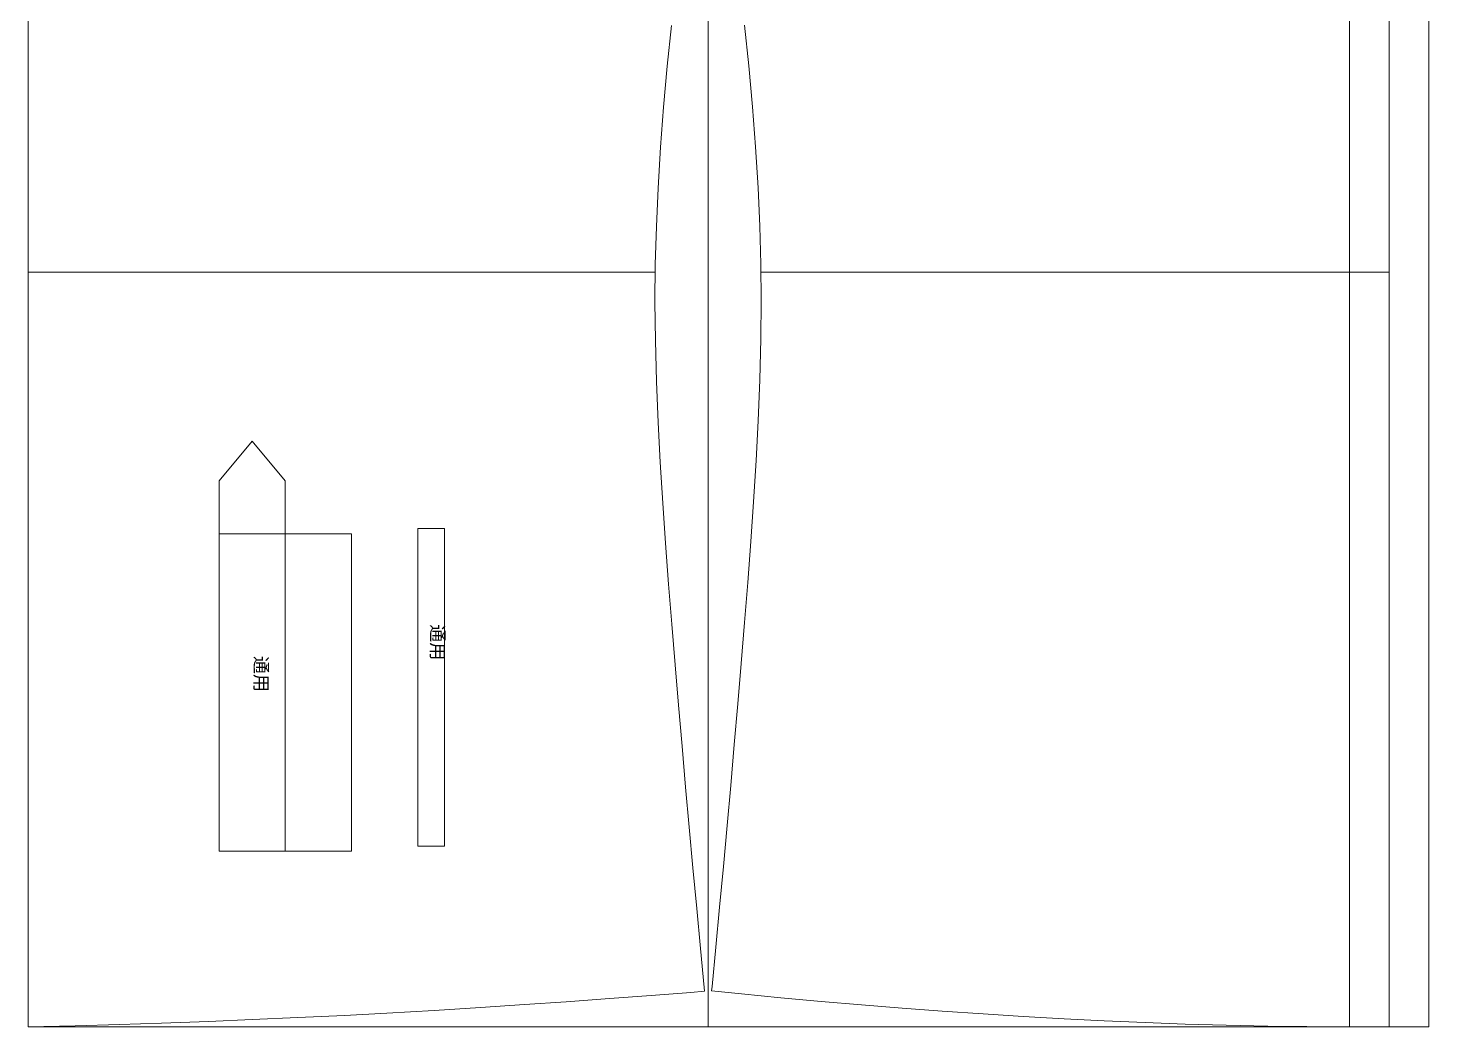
# Model space of a CAD drawing. Extents: x -2456 to 164, y -6201 to 32.
# Drawn here: x -571 to -42, y -1221 to -843 of the extents above; entities that cross this region are included whole.
import ezdxf

# ---------------------------------------------------------------- set-up
doc = ezdxf.new("R2010")
doc.units = 0
doc.layers.add('1', color=7, linetype='ByLayer', lineweight=5, true_color=0xffffff)
doc.layers.add('8', color=7, linetype='ByLayer', lineweight=5, true_color=0xffffff)
doc.styles.add('textstyle42', font='')
doc.styles.add('textstyle45', font='')
doc.styles.get('textstyle42').set_extended_font_data('textstyle57')
doc.styles.get('textstyle45').set_extended_font_data('textstyle56')

msp = doc.modelspace()

# ---------------------------------------------------------------- linework, layer by layer
at = {"layer": '8'}
for points in [[(-71.73759, -821.851844), (-71.73759, -844.218822), (-71.73759, -866.819269), (-71.73759, -881.966563), (-71.73759, -897.142134), (-71.73759, -912.319077), (-71.73759, -927.466367), (-71.73759, -942.554317), (-71.73759, -957.553348), (-71.73759, -979.820239), (-71.73759, -1001.720151), (-71.73759, -1023.153081), (-71.73759, -1044.018918), (-71.73759, -1064.217585), (-71.73759, -1083.648945), (-71.73759, -1102.21305), (-71.73759, -1119.809761), (-71.73759, -1136.339001), (-71.73759, -1151.700695), (-71.73759, -1170.193757), (-71.73759, -1186.196104), (-71.73759, -1202.335017), (-71.73759, -1216.886385), (-71.73759, -1221.023102)], [(-71.73759, -821.851844), (-71.73759, -844.218822), (-71.73759, -866.819269), (-71.73759, -881.966563), (-71.73759, -897.142134), (-71.73759, -912.319077), (-71.73759, -927.466367), (-71.73759, -942.554317), (-71.73759, -957.553348), (-71.73759, -979.820239), (-71.73759, -1001.720151), (-71.73759, -1023.153081), (-71.73759, -1044.018918), (-71.73759, -1064.217585), (-71.73759, -1083.648945), (-71.73759, -1102.21305), (-71.73759, -1119.809761), (-71.73759, -1136.339001), (-71.73759, -1151.700695), (-71.73759, -1170.193757), (-71.73759, -1186.196104), (-71.73759, -1202.335017), (-71.73759, -1216.886385), (-71.73759, -1221.023102)], [(-71.73759, -821.851844), (-71.73759, -844.218822), (-71.73759, -866.819269), (-71.73759, -881.966563), (-71.73759, -897.142134), (-71.73759, -912.319077), (-71.73759, -927.466367), (-71.73759, -942.554317), (-71.73759, -957.553348), (-71.73759, -979.820239), (-71.73759, -1001.720151), (-71.73759, -1023.153081), (-71.73759, -1044.018918), (-71.73759, -1064.217585), (-71.73759, -1083.648945), (-71.73759, -1102.21305), (-71.73759, -1119.809761), (-71.73759, -1136.339001), (-71.73759, -1151.700695), (-71.73759, -1170.193757), (-71.73759, -1186.196104), (-71.73759, -1202.335017), (-71.73759, -1216.886385), (-71.73759, -1221.023102)], [(-71.73759, -821.851844), (-71.73759, -844.218822), (-71.73759, -866.819269), (-71.73759, -881.966563), (-71.73759, -897.142134), (-71.73759, -912.319077), (-71.73759, -927.466367), (-71.73759, -942.554317), (-71.73759, -957.553348), (-71.73759, -979.820239), (-71.73759, -1001.720151), (-71.73759, -1023.153081), (-71.73759, -1044.018918), (-71.73759, -1064.217585), (-71.73759, -1083.648945), (-71.73759, -1102.21305), (-71.73759, -1119.809761), (-71.73759, -1136.339001), (-71.73759, -1151.700695), (-71.73759, -1170.193757), (-71.73759, -1186.196104), (-71.73759, -1202.335017), (-71.73759, -1216.886385), (-71.73759, -1221.023102)], [(-71.73759, -821.851844), (-71.73759, -844.218822), (-71.73759, -866.819269), (-71.73759, -881.966563), (-71.73759, -897.142134), (-71.73759, -912.319077), (-71.73759, -927.466367), (-71.73759, -942.554317), (-71.73759, -957.553348), (-71.73759, -979.820239), (-71.73759, -1001.720151), (-71.73759, -1023.153081), (-71.73759, -1044.018918), (-71.73759, -1064.217585), (-71.73759, -1083.648945), (-71.73759, -1102.21305), (-71.73759, -1119.809761), (-71.73759, -1136.339001), (-71.73759, -1151.700695), (-71.73759, -1170.193757), (-71.73759, -1186.196104), (-71.73759, -1202.335017), (-71.73759, -1216.886385), (-71.73759, -1221.023102)], [(-71.73759, -821.851844), (-71.73759, -844.218822), (-71.73759, -866.819269), (-71.73759, -881.966563), (-71.73759, -897.142134), (-71.73759, -912.319077), (-71.73759, -927.466367), (-71.73759, -942.554317), (-71.73759, -957.553348), (-71.73759, -979.820239), (-71.73759, -1001.720151), (-71.73759, -1023.153081), (-71.73759, -1044.018918), (-71.73759, -1064.217585), (-71.73759, -1083.648945), (-71.73759, -1102.21305), (-71.73759, -1119.809761), (-71.73759, -1136.339001), (-71.73759, -1151.700695), (-71.73759, -1170.193757), (-71.73759, -1186.196104), (-71.73759, -1202.335017), (-71.73759, -1216.886385), (-71.73759, -1221.023102)], [(-56.737752, -823.474505), (-56.737752, -845.755272), (-56.737752, -868.268644), (-56.737752, -883.357554), (-56.737752, -898.474588), (-56.737752, -913.593033), (-56.737752, -928.68194), (-56.737752, -943.711772), (-56.737752, -966.081178), (-56.737752, -988.151477), (-56.737752, -1009.823019), (-56.737752, -1030.996113), (-56.737752, -1051.571105), (-56.737752, -1071.448202), (-56.737752, -1090.527849), (-56.737752, -1108.710287), (-56.737752, -1125.89577), (-56.737752, -1141.984724), (-56.737752, -1156.877353), (-56.737752, -1174.701093), (-56.737752, -1189.984548), (-56.737752, -1205.156656), (-56.737752, -1219.25635), (-56.737752, -1221.107559)], [(-56.737752, -823.474505), (-56.737752, -845.755272), (-56.737752, -868.268644), (-56.737752, -883.357554), (-56.737752, -898.474588), (-56.737752, -913.593033), (-56.737752, -928.68194), (-56.737752, -943.711772), (-56.737752, -966.081178), (-56.737752, -988.151477), (-56.737752, -1009.823019), (-56.737752, -1030.996113), (-56.737752, -1051.571105), (-56.737752, -1071.448202), (-56.737752, -1090.527849), (-56.737752, -1108.710287), (-56.737752, -1125.89577), (-56.737752, -1141.984724), (-56.737752, -1156.877353), (-56.737752, -1174.701093), (-56.737752, -1189.984548), (-56.737752, -1205.156656), (-56.737752, -1219.25635), (-56.737752, -1221.107559)], [(-56.737752, -823.474505), (-56.737752, -845.755272), (-56.737752, -868.268644), (-56.737752, -883.357554), (-56.737752, -898.474588), (-56.737752, -913.593033), (-56.737752, -928.68194), (-56.737752, -943.711772), (-56.737752, -966.081178), (-56.737752, -988.151477), (-56.737752, -1009.823019), (-56.737752, -1030.996113), (-56.737752, -1051.571105), (-56.737752, -1071.448202), (-56.737752, -1090.527849), (-56.737752, -1108.710287), (-56.737752, -1125.89577), (-56.737752, -1141.984724), (-56.737752, -1156.877353), (-56.737752, -1174.701093), (-56.737752, -1189.984548), (-56.737752, -1205.156656), (-56.737752, -1219.25635), (-56.737752, -1221.107559)], [(-56.737752, -823.474505), (-56.737752, -845.755272), (-56.737752, -868.268644), (-56.737752, -883.357554), (-56.737752, -898.474588), (-56.737752, -913.593033), (-56.737752, -928.68194), (-56.737752, -943.711772), (-56.737752, -966.081178), (-56.737752, -988.151477), (-56.737752, -1009.823019), (-56.737752, -1030.996113), (-56.737752, -1051.571105), (-56.737752, -1071.448202), (-56.737752, -1090.527849), (-56.737752, -1108.710287), (-56.737752, -1125.89577), (-56.737752, -1141.984724), (-56.737752, -1156.877353), (-56.737752, -1174.701093), (-56.737752, -1189.984548), (-56.737752, -1205.156656), (-56.737752, -1219.25635), (-56.737752, -1221.107559)], [(-56.737752, -823.474505), (-56.737752, -845.755272), (-56.737752, -868.268644), (-56.737752, -883.357554), (-56.737752, -898.474588), (-56.737752, -913.593033), (-56.737752, -928.68194), (-56.737752, -943.711772), (-56.737752, -966.081178), (-56.737752, -988.151477), (-56.737752, -1009.823019), (-56.737752, -1030.996113), (-56.737752, -1051.571105), (-56.737752, -1071.448202), (-56.737752, -1090.527849), (-56.737752, -1108.710287), (-56.737752, -1125.89577), (-56.737752, -1141.984724), (-56.737752, -1156.877353), (-56.737752, -1174.701093), (-56.737752, -1189.984548), (-56.737752, -1205.156656), (-56.737752, -1219.25635), (-56.737752, -1221.107559)], [(-56.737752, -823.474505), (-56.737752, -845.755272), (-56.737752, -868.268644), (-56.737752, -883.357554), (-56.737752, -898.474588), (-56.737752, -913.593033), (-56.737752, -928.68194), (-56.737752, -943.711772), (-56.737752, -966.081178), (-56.737752, -988.151477), (-56.737752, -1009.823019), (-56.737752, -1030.996113), (-56.737752, -1051.571105), (-56.737752, -1071.448202), (-56.737752, -1090.527849), (-56.737752, -1108.710287), (-56.737752, -1125.89577), (-56.737752, -1141.984724), (-56.737752, -1156.877353), (-56.737752, -1174.701093), (-56.737752, -1189.984548), (-56.737752, -1205.156656), (-56.737752, -1219.25635), (-56.737752, -1221.107559)], [(-571.329613, -1221.134872), (-571.329613, -1203.089121), (-571.329613, -1185.92345), (-571.329613, -1168.63129), (-571.329613, -1148.464466), (-571.329613, -1131.613566), (-571.329613, -1113.408684), (-571.329613, -1093.962521), (-571.329613, -1073.387777), (-571.329613, -1051.797182), (-571.329613, -1029.303468), (-571.329613, -1013.861591), (-571.329613, -998.101779), (-571.329613, -982.057498), (-571.329613, -965.762076), (-571.329613, -949.24898), (-571.329613, -932.551536), (-571.329613, -915.703213), (-571.329613, -898.737336), (-571.329613, -881.687376), (-571.329613, -864.586654), (-571.329613, -855.705862), (-571.329613, -830.045562)], [(-571.329613, -1221.134872), (-571.329613, -1203.089121), (-571.329613, -1185.92345), (-571.329613, -1168.63129), (-571.329613, -1148.464466), (-571.329613, -1131.613566), (-571.329613, -1113.408684), (-571.329613, -1093.962521), (-571.329613, -1073.387777), (-571.329613, -1051.797182), (-571.329613, -1029.303468), (-571.329613, -1013.861591), (-571.329613, -998.101779), (-571.329613, -982.057498), (-571.329613, -965.762076), (-571.329613, -949.24898), (-571.329613, -932.551536), (-571.329613, -915.703213), (-571.329613, -898.737336), (-571.329613, -881.687376), (-571.329613, -864.586654), (-571.329613, -855.705862), (-571.329613, -830.045562)], [(-571.329613, -1221.134872), (-571.329613, -1203.089121), (-571.329613, -1185.92345), (-571.329613, -1168.63129), (-571.329613, -1148.464466), (-571.329613, -1131.613566), (-571.329613, -1113.408684), (-571.329613, -1093.962521), (-571.329613, -1073.387777), (-571.329613, -1051.797182), (-571.329613, -1029.303468), (-571.329613, -1013.861591), (-571.329613, -998.101779), (-571.329613, -982.057498), (-571.329613, -965.762076), (-571.329613, -949.24898), (-571.329613, -932.551536), (-571.329613, -915.703213), (-571.329613, -898.737336), (-571.329613, -881.687376), (-571.329613, -864.586654), (-571.329613, -855.705862), (-571.329613, -830.045562)], [(-571.329613, -1221.134872), (-571.329613, -1203.089121), (-571.329613, -1185.92345), (-571.329613, -1168.63129), (-571.329613, -1148.464466), (-571.329613, -1131.613566), (-571.329613, -1113.408684), (-571.329613, -1093.962521), (-571.329613, -1073.387777), (-571.329613, -1051.797182), (-571.329613, -1029.303468), (-571.329613, -1013.861591), (-571.329613, -998.101779), (-571.329613, -982.057498), (-571.329613, -965.762076), (-571.329613, -949.24898), (-571.329613, -932.551536), (-571.329613, -915.703213), (-571.329613, -898.737336), (-571.329613, -881.687376), (-571.329613, -864.586654), (-571.329613, -855.705862), (-571.329613, -830.045562)], [(-571.329613, -1221.134872), (-571.329613, -1203.089121), (-571.329613, -1185.92345), (-571.329613, -1168.63129), (-571.329613, -1148.464466), (-571.329613, -1131.613566), (-571.329613, -1113.408684), (-571.329613, -1093.962521), (-571.329613, -1073.387777), (-571.329613, -1051.797182), (-571.329613, -1029.303468), (-571.329613, -1013.861591), (-571.329613, -998.101779), (-571.329613, -982.057498), (-571.329613, -965.762076), (-571.329613, -949.24898), (-571.329613, -932.551536), (-571.329613, -915.703213), (-571.329613, -898.737336), (-571.329613, -881.687376), (-571.329613, -864.586654), (-571.329613, -855.705862), (-571.329613, -830.045562)], [(-571.329613, -1221.134872), (-571.329613, -1203.089125), (-571.329613, -1185.923456), (-571.329613, -1168.6313), (-571.329613, -1148.464479), (-571.329613, -1131.613582), (-571.329613, -1113.408702), (-571.329613, -1093.962541), (-571.329613, -1073.3878), (-571.329613, -1051.797208), (-571.329613, -1029.303497), (-571.329613, -1013.861621), (-571.329613, -998.10181), (-571.329613, -982.057531), (-571.329613, -965.76211), (-571.329613, -949.249015), (-571.329613, -932.551572), (-571.329613, -915.70325), (-571.329613, -898.737373), (-571.329613, -881.687414), (-571.329613, -864.586692), (-571.329613, -855.7059), (-571.329613, -830.0456)], [(-314.244614, -1221.134872), (-314.244614, -1204.085711), (-314.244614, -1187.179382), (-314.244614, -1170.47707), (-314.244614, -1153.86411), (-314.244614, -1138.503031), (-314.244614, -1121.845744), (-314.244614, -1103.969907), (-314.244614, -1084.953179), (-314.244614, -1068.970535), (-314.244614, -1052.347184), (-314.244614, -1035.122918), (-314.244614, -1017.337436), (-314.244614, -999.030531), (-314.244614, -980.241963), (-314.244614, -961.011494), (-314.244614, -941.378886), (-314.244614, -921.383935), (-314.244614, -906.173794), (-314.244614, -890.798956), (-314.244614, -875.276231), (-314.244614, -859.62232), (-314.244614, -843.854072), (-314.244614, -827.988186)], [(-314.244614, -1221.134872), (-314.244614, -1204.085711), (-314.244614, -1187.179382), (-314.244614, -1170.47707), (-314.244614, -1153.86411), (-314.244614, -1138.503031), (-314.244614, -1121.845744), (-314.244614, -1103.969907), (-314.244614, -1084.953179), (-314.244614, -1068.970535), (-314.244614, -1052.347184), (-314.244614, -1035.122918), (-314.244614, -1017.337436), (-314.244614, -999.030531), (-314.244614, -980.241963), (-314.244614, -961.011494), (-314.244614, -941.378886), (-314.244614, -921.383935), (-314.244614, -906.173794), (-314.244614, -890.798956), (-314.244614, -875.276231), (-314.244614, -859.62232), (-314.244614, -843.854072), (-314.244614, -827.988186)], [(-314.244614, -1221.134872), (-314.244614, -1204.085711), (-314.244614, -1187.179382), (-314.244614, -1170.47707), (-314.244614, -1153.86411), (-314.244614, -1138.503031), (-314.244614, -1121.845744), (-314.244614, -1103.969907), (-314.244614, -1084.953179), (-314.244614, -1068.970535), (-314.244614, -1052.347184), (-314.244614, -1035.122918), (-314.244614, -1017.337436), (-314.244614, -999.030531), (-314.244614, -980.241963), (-314.244614, -961.011494), (-314.244614, -941.378886), (-314.244614, -921.383935), (-314.244614, -906.173794), (-314.244614, -890.798956), (-314.244614, -875.276231), (-314.244614, -859.62232), (-314.244614, -843.854072), (-314.244614, -827.988186)], [(-314.244614, -1221.134872), (-314.244614, -1204.085711), (-314.244614, -1187.179382), (-314.244614, -1170.47707), (-314.244614, -1153.86411), (-314.244614, -1138.503031), (-314.244614, -1121.845744), (-314.244614, -1103.969907), (-314.244614, -1084.953179), (-314.244614, -1068.970535), (-314.244614, -1052.347184), (-314.244614, -1035.122918), (-314.244614, -1017.337436), (-314.244614, -999.030531), (-314.244614, -980.241963), (-314.244614, -961.011494), (-314.244614, -941.378886), (-314.244614, -921.383935), (-314.244614, -906.173794), (-314.244614, -890.798956), (-314.244614, -875.276231), (-314.244614, -859.62232), (-314.244614, -843.854072), (-314.244614, -827.988186)], [(-314.244614, -1221.134872), (-314.244614, -1204.085711), (-314.244614, -1187.179382), (-314.244614, -1170.47707), (-314.244614, -1153.86411), (-314.244614, -1138.503031), (-314.244614, -1121.845744), (-314.244614, -1103.969907), (-314.244614, -1084.953179), (-314.244614, -1068.970535), (-314.244614, -1052.347184), (-314.244614, -1035.122918), (-314.244614, -1017.337436), (-314.244614, -999.030531), (-314.244614, -980.241963), (-314.244614, -961.011494), (-314.244614, -941.378886), (-314.244614, -921.383935), (-314.244614, -906.173794), (-314.244614, -890.798956), (-314.244614, -875.276231), (-314.244614, -859.62232), (-314.244614, -843.854072), (-314.244614, -827.988186)], [(-314.244614, -1221.134872), (-314.244614, -1204.959163), (-314.244614, -1188.896575), (-314.244614, -1171.769505), (-314.244614, -1155.792819), (-314.244614, -1140.260067), (-314.244614, -1123.364565), (-314.244614, -1107.860887), (-314.244614, -1091.469114), (-314.244614, -1074.241434), (-314.244614, -1056.230019), (-314.244614, -1040.659533), (-314.244614, -1024.611236), (-314.244614, -1008.1154), (-314.244614, -991.202203), (-314.244614, -973.90182), (-314.244614, -956.244527), (-314.244614, -938.260465), (-314.244614, -919.979913), (-314.244614, -901.433046), (-314.244614, -882.650035), (-314.244614, -867.473966), (-314.244614, -852.181554), (-314.244614, -836.788338)], [(-41.737679, -839.060681), (-41.737668, -854.244164), (-41.737653, -869.694145), (-41.73764, -885.144148), (-41.737637, -900.677944), (-41.737638, -916.127934), (-41.737636, -931.658758), (-41.737623, -947.108786), (-41.737608, -962.558773), (-41.737597, -977.784943), (-41.737594, -993.234915), (-41.737597, -1008.684886), (-41.737602, -1023.851584), (-41.737605, -1039.301607), (-41.737602, -1054.751591), (-41.737589, -1070.317232), (-41.737571, -1085.767207), (-41.73756, -1100.955114), (-41.737558, -1116.405095), (-41.737563, -1131.67339), (-41.737567, -1147.123387), (-41.737563, -1162.573383), (-41.737547, -1177.957642), (-41.737528, -1193.407623), (-41.73752, -1208.763212), (-41.737523, -1221.134872)], [(-41.737679, -839.060681), (-41.737668, -854.244164), (-41.737653, -869.694145), (-41.73764, -885.144148), (-41.737637, -900.677944), (-41.737638, -916.127934), (-41.737636, -931.658758), (-41.737623, -947.108786), (-41.737608, -962.558773), (-41.737597, -977.784943), (-41.737594, -993.234915), (-41.737597, -1008.684886), (-41.737602, -1023.851584), (-41.737605, -1039.301607), (-41.737602, -1054.751591), (-41.737589, -1070.317232), (-41.737571, -1085.767207), (-41.73756, -1100.955114), (-41.737558, -1116.405095), (-41.737563, -1131.67339), (-41.737567, -1147.123387), (-41.737563, -1162.573383), (-41.737547, -1177.957642), (-41.737528, -1193.407623), (-41.73752, -1208.763212), (-41.737523, -1221.134872)], [(-41.737679, -839.060681), (-41.737668, -854.244164), (-41.737653, -869.694145), (-41.73764, -885.144148), (-41.737637, -900.677944), (-41.737638, -916.127934), (-41.737636, -931.658758), (-41.737623, -947.108786), (-41.737608, -962.558773), (-41.737597, -977.784943), (-41.737594, -993.234915), (-41.737597, -1008.684886), (-41.737602, -1023.851584), (-41.737605, -1039.301607), (-41.737602, -1054.751591), (-41.737589, -1070.317232), (-41.737571, -1085.767207), (-41.73756, -1100.955114), (-41.737558, -1116.405095), (-41.737563, -1131.67339), (-41.737567, -1147.123387), (-41.737563, -1162.573383), (-41.737547, -1177.957642), (-41.737528, -1193.407623), (-41.73752, -1208.763212), (-41.737523, -1221.134872)], [(-41.737679, -839.060681), (-41.737668, -854.244164), (-41.737653, -869.694145), (-41.73764, -885.144148), (-41.737637, -900.677944), (-41.737638, -916.127934), (-41.737636, -931.658758), (-41.737623, -947.108786), (-41.737608, -962.558773), (-41.737597, -977.784943), (-41.737594, -993.234915), (-41.737597, -1008.684886), (-41.737602, -1023.851584), (-41.737605, -1039.301607), (-41.737602, -1054.751591), (-41.737589, -1070.317232), (-41.737571, -1085.767207), (-41.73756, -1100.955114), (-41.737558, -1116.405095), (-41.737563, -1131.67339), (-41.737567, -1147.123387), (-41.737563, -1162.573383), (-41.737547, -1177.957642), (-41.737528, -1193.407623), (-41.73752, -1208.763212), (-41.737523, -1221.134872)], [(-41.737679, -839.060681), (-41.737668, -854.244164), (-41.737653, -869.694145), (-41.73764, -885.144148), (-41.737637, -900.677944), (-41.737638, -916.127934), (-41.737636, -931.658758), (-41.737623, -947.108786), (-41.737608, -962.558773), (-41.737597, -977.784943), (-41.737594, -993.234915), (-41.737597, -1008.684886), (-41.737602, -1023.851584), (-41.737605, -1039.301607), (-41.737602, -1054.751591), (-41.737589, -1070.317232), (-41.737571, -1085.767207), (-41.73756, -1100.955114), (-41.737558, -1116.405095), (-41.737563, -1131.67339), (-41.737567, -1147.123387), (-41.737563, -1162.573383), (-41.737547, -1177.957642), (-41.737528, -1193.407623), (-41.73752, -1208.763212), (-41.737523, -1221.134872)], [(-41.737675, -839.06074), (-41.737664, -854.244234), (-41.737648, -869.694218), (-41.737635, -885.144214), (-41.737632, -900.677994), (-41.737634, -916.127963), (-41.737631, -931.65877), (-41.737619, -947.10879), (-41.737603, -962.558778), (-41.737591, -977.78496), (-41.737587, -993.23495), (-41.737589, -1008.684935), (-41.737594, -1023.851633), (-41.737598, -1039.301642), (-41.737595, -1054.751617), (-41.737582, -1070.317265), (-41.737563, -1085.76726), (-41.737551, -1100.955183), (-41.737549, -1116.405168), (-41.737554, -1131.673452), (-41.73756, -1147.123426), (-41.737558, -1162.573398), (-41.737542, -1177.957645), (-41.737524, -1193.407623), (-41.737518, -1208.763212), (-41.737523, -1221.134872)], [(-328.042551, -842.483718), (-329.658343, -857.872868), (-331.067904, -873.360368), (-332.221697, -888.428718), (-333.168574, -903.951471), (-333.809562, -918.459045), (-334.195876, -932.894913), (-334.31995, -947.07944), (-334.186802, -961.519469), (-333.786315, -977.05209), (-333.159189, -992.590768), (-332.370911, -1007.599319), (-331.400539, -1023.120096), (-330.345668, -1038.145759), (-329.172494, -1053.652469), (-327.973302, -1068.766574), (-326.707039, -1084.265945), (-325.432032, -1099.471611), (-324.1006, -1114.965515), (-322.740276, -1130.456921), (-321.391158, -1145.534304), (-319.977808, -1161.020947), (-318.548604, -1176.36225), (-317.114616, -1191.513726), (-315.701823, -1206.250701), (-315.570145, -1207.61261)], [(-328.042541, -842.483718), (-329.658341, -857.872868), (-331.067901, -873.360361), (-332.221685, -888.428693), (-333.168551, -903.951425), (-333.809537, -918.458996), (-334.195862, -932.894883), (-334.319945, -947.07943), (-334.186801, -961.519466), (-333.786315, -977.052075), (-333.159189, -992.590729), (-332.370911, -1007.599268), (-331.400539, -1023.120062), (-330.345668, -1038.145748), (-329.172494, -1053.652468), (-327.973302, -1068.766574), (-326.707039, -1084.265945), (-325.432032, -1099.471611), (-324.1006, -1114.965513), (-322.740278, -1130.456911), (-321.391164, -1145.534278), (-319.977818, -1161.020905), (-318.548614, -1176.362208), (-317.114622, -1191.513698), (-315.701824, -1206.250698), (-315.570145, -1207.61261)], [(-328.042541, -842.483718), (-329.658341, -857.872868), (-331.067901, -873.360361), (-332.221685, -888.428693), (-333.168551, -903.951425), (-333.809537, -918.458996), (-334.195862, -932.894883), (-334.319945, -947.07943), (-334.186801, -961.519466), (-333.786315, -977.052075), (-333.159189, -992.590729), (-332.370911, -1007.599268), (-331.400539, -1023.120062), (-330.345668, -1038.145748), (-329.172494, -1053.652468), (-327.973302, -1068.766574), (-326.707039, -1084.265945), (-325.432032, -1099.471611), (-324.1006, -1114.965513), (-322.740278, -1130.456911), (-321.391164, -1145.534278), (-319.977818, -1161.020905), (-318.548614, -1176.362208), (-317.114622, -1191.513698), (-315.701824, -1206.250698), (-315.570145, -1207.61261)], [(-328.042541, -842.483718), (-329.658341, -857.872868), (-331.067901, -873.360361), (-332.221685, -888.428693), (-333.168551, -903.951425), (-333.809537, -918.458996), (-334.195862, -932.894883), (-334.319945, -947.07943), (-334.186801, -961.519466), (-333.786315, -977.052075), (-333.159189, -992.590729), (-332.370911, -1007.599268), (-331.400539, -1023.120062), (-330.345668, -1038.145748), (-329.172494, -1053.652468), (-327.973302, -1068.766574), (-326.707039, -1084.265945), (-325.432032, -1099.471611), (-324.1006, -1114.965513), (-322.740278, -1130.456911), (-321.391164, -1145.534278), (-319.977818, -1161.020905), (-318.548614, -1176.362208), (-317.114622, -1191.513698), (-315.701824, -1206.250698), (-315.570145, -1207.61261)], [(-328.042541, -842.483718), (-329.658341, -857.872868), (-331.067901, -873.360361), (-332.221685, -888.428693), (-333.168551, -903.951425), (-333.809537, -918.458996), (-334.195862, -932.894883), (-334.319945, -947.07943), (-334.186801, -961.519466), (-333.786315, -977.052075), (-333.159189, -992.590729), (-332.370911, -1007.599268), (-331.400539, -1023.120062), (-330.345668, -1038.145748), (-329.172494, -1053.652468), (-327.973302, -1068.766574), (-326.707039, -1084.265945), (-325.432032, -1099.471611), (-324.1006, -1114.965513), (-322.740278, -1130.456911), (-321.391164, -1145.534278), (-319.977818, -1161.020905), (-318.548614, -1176.362208), (-317.114622, -1191.513698), (-315.701824, -1206.250698), (-315.570145, -1207.61261)], [(-328.042541, -842.483718), (-329.658341, -857.872868), (-331.067901, -873.360361), (-332.221685, -888.428693), (-333.168551, -903.951425), (-333.809537, -918.458996), (-334.195862, -932.894883), (-334.319945, -947.07943), (-334.186801, -961.519466), (-333.786315, -977.052075), (-333.159189, -992.590729), (-332.370911, -1007.599268), (-331.400539, -1023.120062), (-330.345668, -1038.145748), (-329.172494, -1053.652468), (-327.973302, -1068.766574), (-326.707039, -1084.265945), (-325.432032, -1099.471611), (-324.1006, -1114.965513), (-322.740278, -1130.456911), (-321.391164, -1145.534278), (-319.977818, -1161.020905), (-318.548614, -1176.362208), (-317.114622, -1191.513698), (-315.701824, -1206.250698), (-315.570145, -1207.61261)], [(-300.455793, -842.402022), (-298.841243, -857.767495), (-297.430774, -873.247941), (-296.276751, -888.295547), (-295.328055, -903.811221), (-294.68532, -918.302109), (-294.296314, -932.731472), (-294.169262, -946.517696), (-294.292578, -960.951352), (-294.68366, -976.472357), (-295.302685, -992.00441), (-296.083893, -1007.001585), (-297.048402, -1022.515759), (-298.09852, -1037.52999), (-299.268303, -1053.029984), (-300.470801, -1068.206894), (-301.735302, -1083.699445), (-303.008163, -1098.893961), (-304.337817, -1114.38105), (-305.696535, -1129.865626), (-307.043933, -1144.933389), (-308.455446, -1160.413222), (-309.88453, -1175.771304), (-311.324122, -1191.001952), (-312.742218, -1205.816645), (-312.90081, -1207.459641)], [(-300.455791, -842.402022), (-298.841235, -857.767495), (-297.430761, -873.247941), (-296.276733, -888.295547), (-295.328037, -903.811221), (-294.685306, -918.302109), (-294.296308, -932.731472), (-294.169267, -946.517696), (-294.292596, -960.951352), (-294.683679, -976.472357), (-295.302683, -992.00441), (-296.083877, -1007.001585), (-297.048396, -1022.515761), (-298.09853, -1037.530004), (-299.26832, -1053.030023), (-300.470817, -1068.206945), (-301.735311, -1083.699481), (-303.008163, -1098.893973), (-304.337809, -1114.381052), (-305.696526, -1129.865626), (-307.043934, -1144.933389), (-308.455459, -1160.413222), (-309.884547, -1175.771304), (-311.324135, -1191.001952), (-312.74222, -1205.816645), (-312.90081, -1207.459641)], [(-300.455793, -842.402022), (-298.841243, -857.767495), (-297.430774, -873.247941), (-296.276751, -888.295547), (-295.328055, -903.811221), (-294.68532, -918.302109), (-294.296314, -932.731472), (-294.169262, -946.517696), (-294.292578, -960.951352), (-294.68366, -976.472357), (-295.302685, -992.00441), (-296.083893, -1007.001585), (-297.048402, -1022.515759), (-298.09852, -1037.52999), (-299.268303, -1053.029984), (-300.470801, -1068.206894), (-301.735302, -1083.699445), (-303.008163, -1098.893961), (-304.337817, -1114.38105), (-305.696535, -1129.865626), (-307.043933, -1144.933389), (-308.455446, -1160.413222), (-309.88453, -1175.771304), (-311.324122, -1191.001952), (-312.742218, -1205.816645), (-312.90081, -1207.459641)], [(-300.455793, -842.402022), (-298.841243, -857.767495), (-297.430774, -873.247941), (-296.276751, -888.295547), (-295.328055, -903.811221), (-294.68532, -918.302109), (-294.296314, -932.731472), (-294.169262, -946.517696), (-294.292578, -960.951352), (-294.68366, -976.472357), (-295.302685, -992.00441), (-296.083893, -1007.001585), (-297.048402, -1022.515759), (-298.09852, -1037.52999), (-299.268303, -1053.029984), (-300.470801, -1068.206894), (-301.735302, -1083.699445), (-303.008163, -1098.893961), (-304.337817, -1114.38105), (-305.696535, -1129.865626), (-307.043933, -1144.933389), (-308.455446, -1160.413222), (-309.88453, -1175.771304), (-311.324122, -1191.001952), (-312.742218, -1205.816645), (-312.90081, -1207.459641)], [(-300.455793, -842.402022), (-298.841243, -857.767495), (-297.430774, -873.247941), (-296.276751, -888.295547), (-295.328055, -903.811221), (-294.68532, -918.302109), (-294.296314, -932.731472), (-294.169262, -946.517696), (-294.292578, -960.951352), (-294.68366, -976.472357), (-295.302685, -992.00441), (-296.083893, -1007.001585), (-297.048402, -1022.515759), (-298.09852, -1037.52999), (-299.268303, -1053.029984), (-300.470801, -1068.206894), (-301.735302, -1083.699445), (-303.008163, -1098.893961), (-304.337817, -1114.38105), (-305.696535, -1129.865626), (-307.043933, -1144.933389), (-308.455446, -1160.413222), (-309.88453, -1175.771304), (-311.324122, -1191.001952), (-312.742218, -1205.816645), (-312.90081, -1207.459641)], [(-300.455793, -842.402022), (-298.841243, -857.767495), (-297.430774, -873.247941), (-296.276751, -888.295547), (-295.328055, -903.811221), (-294.68532, -918.302109), (-294.296314, -932.731472), (-294.169262, -946.517696), (-294.292578, -960.951352), (-294.68366, -976.472357), (-295.302685, -992.00441), (-296.083893, -1007.001585), (-297.048402, -1022.515759), (-298.09852, -1037.52999), (-299.268303, -1053.029984), (-300.470801, -1068.206894), (-301.735302, -1083.699445), (-303.008163, -1098.893961), (-304.337817, -1114.38105), (-305.696535, -1129.865626), (-307.043933, -1144.933389), (-308.455446, -1160.413222), (-309.88453, -1175.771304), (-311.324122, -1191.001952), (-312.742218, -1205.816645), (-312.90081, -1207.459641)], [(-571.329613, -935.706177), (-555.748974, -935.706177), (-540.525159, -935.706177), (-525.086958, -935.706177), (-509.648759, -935.706177), (-494.207751, -935.706177), (-479.07462, -935.706177), (-463.63643, -935.706177), (-448.219869, -935.706177), (-432.781677, -935.706177), (-417.508163, -935.706177), (-402.069969, -935.706177), (-386.756287, -935.706177), (-371.318092, -935.706177), (-356.226425, -935.706177), (-340.745904, -935.706177), (-334.244308, -935.706177)], [(-571.329613, -935.706177), (-555.748993, -935.706177), (-540.525191, -935.706177), (-525.086994, -935.706177), (-509.64879, -935.706177), (-494.20777, -935.706177), (-479.074627, -935.706177), (-463.636431, -935.706177), (-448.219869, -935.706177), (-432.781677, -935.706177), (-417.508163, -935.706177), (-402.069969, -935.706177), (-386.756287, -935.706177), (-371.318092, -935.706177), (-356.226425, -935.706177), (-340.745904, -935.706177), (-334.244308, -935.706177)], [(-571.329613, -935.706177), (-555.748974, -935.706177), (-540.525159, -935.706177), (-525.086958, -935.706177), (-509.648759, -935.706177), (-494.207751, -935.706177), (-479.07462, -935.706177), (-463.63643, -935.706177), (-448.219869, -935.706177), (-432.781677, -935.706177), (-417.508163, -935.706177), (-402.069969, -935.706177), (-386.756287, -935.706177), (-371.318092, -935.706177), (-356.226425, -935.706177), (-340.745904, -935.706177), (-334.244308, -935.706177)], [(-571.329613, -935.706177), (-555.748974, -935.706177), (-540.525159, -935.706177), (-525.086958, -935.706177), (-509.648759, -935.706177), (-494.207751, -935.706177), (-479.07462, -935.706177), (-463.63643, -935.706177), (-448.219869, -935.706177), (-432.781677, -935.706177), (-417.508163, -935.706177), (-402.069969, -935.706177), (-386.756287, -935.706177), (-371.318092, -935.706177), (-356.226425, -935.706177), (-340.745904, -935.706177), (-334.244308, -935.706177)], [(-571.329613, -935.706177), (-555.748974, -935.706177), (-540.525159, -935.706177), (-525.086958, -935.706177), (-509.648759, -935.706177), (-494.207751, -935.706177), (-479.07462, -935.706177), (-463.63643, -935.706177), (-448.219869, -935.706177), (-432.781677, -935.706177), (-417.508163, -935.706177), (-402.069969, -935.706177), (-386.756287, -935.706177), (-371.318092, -935.706177), (-356.226425, -935.706177), (-340.745904, -935.706177), (-334.244308, -935.706177)], [(-571.329613, -935.706177), (-555.748974, -935.706177), (-540.525159, -935.706177), (-525.086958, -935.706177), (-509.648759, -935.706177), (-494.207751, -935.706177), (-479.07462, -935.706177), (-463.63643, -935.706177), (-448.219869, -935.706177), (-432.781677, -935.706177), (-417.508163, -935.706177), (-402.069969, -935.706177), (-386.756287, -935.706177), (-371.318092, -935.706177), (-356.226425, -935.706177), (-340.745904, -935.706177), (-334.244308, -935.706177)], [(-294.244347, -935.706177), (-278.787853, -935.706177), (-263.307373, -935.706177), (-248.169693, -935.706177), (-233.182446, -935.706177), (-217.540175, -935.706177), (-202.523398, -935.706177), (-187.385715, -935.706177), (-172.33892, -935.706177), (-157.201243, -935.706177), (-142.150806, -935.706177), (-127.013115, -935.706177), (-111.992763, -935.706177), (-96.855071, -935.706177), (-81.717398, -935.706177), (-66.479304, -935.706177), (-56.737752, -935.706177)], [(-294.244347, -935.706177), (-278.787853, -935.706177), (-263.307373, -935.706177), (-248.169693, -935.706177), (-233.182446, -935.706177), (-217.540175, -935.706177), (-202.523398, -935.706177), (-187.385715, -935.706177), (-172.33892, -935.706177), (-157.201243, -935.706177), (-142.150806, -935.706177), (-127.013115, -935.706177), (-111.992763, -935.706177), (-96.855071, -935.706177), (-81.717398, -935.706177), (-66.479304, -935.706177), (-56.737752, -935.706177)], [(-294.244347, -935.706177), (-278.787853, -935.706177), (-263.307373, -935.706177), (-248.169693, -935.706177), (-233.182446, -935.706177), (-217.540175, -935.706177), (-202.523398, -935.706177), (-187.385715, -935.706177), (-172.33892, -935.706177), (-157.201243, -935.706177), (-142.150806, -935.706177), (-127.013115, -935.706177), (-111.992763, -935.706177), (-96.855071, -935.706177), (-81.717398, -935.706177), (-66.479304, -935.706177), (-56.737752, -935.706177)], [(-294.244347, -935.706177), (-278.787853, -935.706177), (-263.307373, -935.706177), (-248.169693, -935.706177), (-233.182446, -935.706177), (-217.540175, -935.706177), (-202.523398, -935.706177), (-187.385715, -935.706177), (-172.33892, -935.706177), (-157.201243, -935.706177), (-142.150806, -935.706177), (-127.013115, -935.706177), (-111.992763, -935.706177), (-96.855071, -935.706177), (-81.717398, -935.706177), (-66.479304, -935.706177), (-56.737752, -935.706177)], [(-294.244347, -935.706177), (-278.787853, -935.706177), (-263.307373, -935.706177), (-248.169693, -935.706177), (-233.182446, -935.706177), (-217.540175, -935.706177), (-202.523398, -935.706177), (-187.385715, -935.706177), (-172.33892, -935.706177), (-157.201243, -935.706177), (-142.150806, -935.706177), (-127.013115, -935.706177), (-111.992763, -935.706177), (-96.855071, -935.706177), (-81.717398, -935.706177), (-66.479304, -935.706177), (-56.737752, -935.706177)], [(-294.244347, -935.706177), (-278.787853, -935.706177), (-263.307373, -935.706177), (-248.169693, -935.706177), (-233.182446, -935.706177), (-217.540175, -935.706177), (-202.523398, -935.706177), (-187.385715, -935.706177), (-172.33892, -935.706177), (-157.201243, -935.706177), (-142.150806, -935.706177), (-127.013115, -935.706177), (-111.992763, -935.706177), (-96.855071, -935.706177), (-81.717398, -935.706177), (-66.479304, -935.706177), (-56.737752, -935.706177)], [(-499.083023, -1014.657822), (-486.583023, -999.657822)], [(-499.083023, -1014.657822), (-486.583023, -999.657822)], [(-499.083023, -1014.657822), (-486.583023, -999.657822)], [(-499.083023, -1014.657822), (-486.583023, -999.657822)], [(-499.083023, -1014.657822), (-486.583023, -999.657822)], [(-499.083023, -1014.657822), (-486.583023, -999.657822)], [(-486.583023, -999.657822), (-474.083023, -1014.657822)], [(-486.583023, -999.657822), (-474.083023, -1014.657822)], [(-486.583023, -999.657822), (-474.083023, -1014.657822)], [(-486.583023, -999.657822), (-474.083023, -1014.657822)], [(-486.583023, -999.657822), (-474.083023, -1014.657822)], [(-486.583023, -999.657822), (-474.083023, -1014.657822)], [(-499.083023, -1154.657974), (-499.083023, -1139.006608), (-499.083023, -1123.615131), (-499.083023, -1108.036793), (-499.083023, -1092.997775), (-499.083023, -1077.821131), (-499.083023, -1062.782062), (-499.083023, -1047.608095), (-499.083023, -1032.563378), (-499.083023, -1017.847456), (-499.083023, -1014.657822)], [(-499.083023, -1154.657974), (-499.083023, -1139.006608), (-499.083023, -1123.615131), (-499.083023, -1108.036793), (-499.083023, -1092.997775), (-499.083023, -1077.821131), (-499.083023, -1062.782062), (-499.083023, -1047.608095), (-499.083023, -1032.563378), (-499.083023, -1017.847456), (-499.083023, -1014.657822)], [(-499.083023, -1154.657974), (-499.083023, -1139.006608), (-499.083023, -1123.615131), (-499.083023, -1108.036793), (-499.083023, -1092.997775), (-499.083023, -1077.821131), (-499.083023, -1062.782062), (-499.083023, -1047.608095), (-499.083023, -1032.563378), (-499.083023, -1017.847456), (-499.083023, -1014.657822)], [(-499.083023, -1154.657974), (-499.083023, -1139.006608), (-499.083023, -1123.615131), (-499.083023, -1108.036793), (-499.083023, -1092.997775), (-499.083023, -1077.821131), (-499.083023, -1062.782062), (-499.083023, -1047.608095), (-499.083023, -1032.563378), (-499.083023, -1017.847456), (-499.083023, -1014.657822)], [(-499.083023, -1154.657974), (-499.083023, -1139.006608), (-499.083023, -1123.615131), (-499.083023, -1108.036793), (-499.083023, -1092.997775), (-499.083023, -1077.821131), (-499.083023, -1062.782062), (-499.083023, -1047.608095), (-499.083023, -1032.563378), (-499.083023, -1017.847456), (-499.083023, -1014.657822)], [(-499.083023, -1154.657974), (-499.083023, -1139.006608), (-499.083023, -1123.615131), (-499.083023, -1108.036793), (-499.083023, -1092.997775), (-499.083023, -1077.821131), (-499.083023, -1062.782062), (-499.083023, -1047.608095), (-499.083023, -1032.563378), (-499.083023, -1017.847456), (-499.083023, -1014.657822)], [(-474.083023, -1014.657822), (-474.083023, -1034.657822)], [(-474.083023, -1014.657822), (-474.083023, -1034.657822)], [(-474.083023, -1014.657822), (-474.083023, -1034.657822)], [(-474.083023, -1014.657822), (-474.083023, -1034.657822)], [(-474.083023, -1014.657822), (-474.083023, -1034.657822)], [(-474.083023, -1014.657822), (-474.083023, -1034.657822)], [(-474.083023, -1034.657822), (-499.083023, -1034.657822)], [(-474.083023, -1034.657822), (-499.083023, -1034.657822)], [(-474.083023, -1034.657822), (-499.083023, -1034.657822)], [(-474.083023, -1034.657822), (-499.083023, -1034.657822)], [(-474.083023, -1034.657822), (-499.083023, -1034.657822)], [(-474.083023, -1034.657822), (-499.083023, -1034.657822)], [(-474.083023, -1034.657822), (-458.642044, -1034.657822), (-449.083023, -1034.657822)], [(-474.083023, -1154.657974), (-474.083023, -1139.068655), (-474.083023, -1123.923768), (-474.083023, -1108.715821), (-474.083023, -1093.538356), (-474.083023, -1078.440271), (-474.083023, -1063.262815), (-474.083023, -1048.250787), (-474.083023, -1034.657822)], [(-474.083023, -1034.657822), (-458.642044, -1034.657822), (-449.083023, -1034.657822)], [(-474.083023, -1154.657974), (-474.083023, -1139.068655), (-474.083023, -1123.923768), (-474.083023, -1108.715821), (-474.083023, -1093.538356), (-474.083023, -1078.440271), (-474.083023, -1063.262815), (-474.083023, -1048.250787), (-474.083023, -1034.657822)], [(-474.083023, -1034.657822), (-458.642044, -1034.657822), (-449.083023, -1034.657822)], [(-474.083023, -1154.657974), (-474.083023, -1139.068655), (-474.083023, -1123.923768), (-474.083023, -1108.715821), (-474.083023, -1093.538356), (-474.083023, -1078.440271), (-474.083023, -1063.262815), (-474.083023, -1048.250787), (-474.083023, -1034.657822)], [(-474.083023, -1034.657822), (-458.642044, -1034.657822), (-449.083023, -1034.657822)], [(-474.083023, -1154.657974), (-474.083023, -1139.068655), (-474.083023, -1123.923768), (-474.083023, -1108.715821), (-474.083023, -1093.538356), (-474.083023, -1078.440271), (-474.083023, -1063.262815), (-474.083023, -1048.250787), (-474.083023, -1034.657822)], [(-474.083023, -1034.657822), (-458.642044, -1034.657822), (-449.083023, -1034.657822)], [(-474.083023, -1154.657974), (-474.083023, -1139.068655), (-474.083023, -1123.923768), (-474.083023, -1108.715821), (-474.083023, -1093.538356), (-474.083023, -1078.440271), (-474.083023, -1063.262815), (-474.083023, -1048.250787), (-474.083023, -1034.657822)], [(-474.083023, -1034.657822), (-458.642044, -1034.657822), (-449.083023, -1034.657822)], [(-474.083023, -1154.657974), (-474.083023, -1139.068655), (-474.083023, -1123.923768), (-474.083023, -1108.715821), (-474.083023, -1093.538356), (-474.083023, -1078.440271), (-474.083023, -1063.262815), (-474.083023, -1048.250787), (-474.083023, -1034.657822)], [(-449.083023, -1034.657822), (-449.083023, -1154.657974)], [(-449.083023, -1034.657822), (-449.083023, -1154.657974)], [(-449.083023, -1034.657822), (-449.083023, -1154.657974)], [(-449.083023, -1034.657822), (-449.083023, -1154.657974)], [(-449.083023, -1034.657822), (-449.083023, -1154.657974)], [(-449.083023, -1034.657822), (-449.083023, -1154.657974)], [(-423.921585, -1032.707062), (-413.921585, -1032.707062)], [(-423.921585, -1152.706909), (-423.921585, -1032.707062)], [(-423.921585, -1032.707062), (-413.921585, -1032.707062)], [(-423.921585, -1152.706909), (-423.921585, -1032.707062)], [(-423.921585, -1032.707062), (-413.921585, -1032.707062)], [(-423.921585, -1152.706909), (-423.921585, -1032.707062)], [(-423.921585, -1032.707062), (-413.921585, -1032.707062)], [(-423.921585, -1152.706909), (-423.921585, -1032.707062)], [(-423.921585, -1032.707062), (-413.921585, -1032.707062)], [(-423.921585, -1152.706909), (-423.921585, -1032.707062)], [(-423.921585, -1032.707062), (-413.921585, -1032.707062)], [(-423.921585, -1152.706909), (-423.921585, -1032.707062)], [(-413.921585, -1032.707062), (-413.921585, -1049.392527), (-413.921585, -1065.49755), (-413.921585, -1081.515593), (-413.921585, -1096.922636), (-413.921585, -1112.080432), (-413.921585, -1127.258027), (-413.921585, -1142.475788), (-413.921585, -1152.706909)], [(-413.921585, -1032.707062), (-413.921585, -1049.392527), (-413.921585, -1065.49755), (-413.921585, -1081.515593), (-413.921585, -1096.922636), (-413.921585, -1112.080432), (-413.921585, -1127.258027), (-413.921585, -1142.475788), (-413.921585, -1152.706909)], [(-413.921585, -1032.707062), (-413.921585, -1049.392527), (-413.921585, -1065.49755), (-413.921585, -1081.515593), (-413.921585, -1096.922636), (-413.921585, -1112.080432), (-413.921585, -1127.258027), (-413.921585, -1142.475788), (-413.921585, -1152.706909)], [(-413.921585, -1032.707062), (-413.921585, -1049.392527), (-413.921585, -1065.49755), (-413.921585, -1081.515593), (-413.921585, -1096.922636), (-413.921585, -1112.080432), (-413.921585, -1127.258027), (-413.921585, -1142.475788), (-413.921585, -1152.706909)], [(-413.921585, -1032.707062), (-413.921585, -1049.392527), (-413.921585, -1065.49755), (-413.921585, -1081.515593), (-413.921585, -1096.922636), (-413.921585, -1112.080432), (-413.921585, -1127.258027), (-413.921585, -1142.475788), (-413.921585, -1152.706909)], [(-413.921585, -1032.707062), (-413.921585, -1049.392527), (-413.921585, -1065.49755), (-413.921585, -1081.515593), (-413.921585, -1096.922636), (-413.921585, -1112.080432), (-413.921585, -1127.258027), (-413.921585, -1142.475788), (-413.921585, -1152.706909)], [(-413.921585, -1152.706909), (-423.921585, -1152.706909)], [(-413.921585, -1152.706909), (-423.921585, -1152.706909)], [(-413.921585, -1152.706909), (-423.921585, -1152.706909)], [(-413.921585, -1152.706909), (-423.921585, -1152.706909)], [(-413.921585, -1152.706909), (-423.921585, -1152.706909)], [(-413.921585, -1152.706909), (-423.921585, -1152.706909)], [(-449.083023, -1154.657974), (-499.083023, -1154.657974)], [(-449.083023, -1154.657974), (-499.083023, -1154.657974)], [(-449.083023, -1154.657974), (-499.083023, -1154.657974)], [(-449.083023, -1154.657974), (-499.083023, -1154.657974)], [(-449.083023, -1154.657974), (-499.083023, -1154.657974)], [(-449.083023, -1154.657974), (-499.083023, -1154.657974)], [(-41.737523, -1221.134872), (-57.621611, -1221.074418), (-72.784801, -1221.019373), (-87.969303, -1220.950231), (-102.665931, -1220.799675), (-118.370686, -1220.480564), (-133.849981, -1220.023518), (-149.024355, -1219.467653), (-164.522069, -1218.796094), (-179.687669, -1218.038879), (-195.16965, -1217.165819), (-210.324453, -1216.217148), (-225.716623, -1215.167194), (-240.860162, -1214.052675), (-256.314745, -1212.820378), (-271.442804, -1211.512013), (-286.803674, -1210.080401), (-301.664457, -1208.611423), (-312.90081, -1207.459641)], [(-41.737523, -1221.134872), (-57.621609, -1221.074424), (-72.784798, -1221.019394), (-87.969301, -1220.950273), (-102.665932, -1220.799728), (-118.370692, -1220.480602), (-133.849991, -1220.023543), (-149.024369, -1219.467692), (-164.522086, -1218.796145), (-179.687688, -1218.038915), (-195.169665, -1217.165845), (-210.324461, -1216.217189), (-225.716625, -1215.167244), (-240.860163, -1214.052707), (-256.314749, -1212.820387), (-271.442813, -1211.512014), (-286.803685, -1210.080401), (-301.664464, -1208.611423), (-312.90081, -1207.459641)], [(-41.737523, -1221.134872), (-57.621611, -1221.074418), (-72.784801, -1221.019373), (-87.969303, -1220.950231), (-102.665931, -1220.799675), (-118.370686, -1220.480564), (-133.849981, -1220.023518), (-149.024355, -1219.467653), (-164.522069, -1218.796094), (-179.687669, -1218.038879), (-195.16965, -1217.165819), (-210.324453, -1216.217148), (-225.716623, -1215.167194), (-240.860162, -1214.052675), (-256.314745, -1212.820378), (-271.442804, -1211.512013), (-286.803674, -1210.080401), (-301.664457, -1208.611423), (-312.90081, -1207.459641)], [(-41.737523, -1221.134872), (-57.621611, -1221.074418), (-72.784801, -1221.019373), (-87.969303, -1220.950231), (-102.665931, -1220.799675), (-118.370686, -1220.480564), (-133.849981, -1220.023518), (-149.024355, -1219.467653), (-164.522069, -1218.796094), (-179.687669, -1218.038879), (-195.16965, -1217.165819), (-210.324453, -1216.217148), (-225.716623, -1215.167194), (-240.860162, -1214.052675), (-256.314745, -1212.820378), (-271.442804, -1211.512013), (-286.803674, -1210.080401), (-301.664457, -1208.611423), (-312.90081, -1207.459641)], [(-41.737523, -1221.134872), (-57.621611, -1221.074418), (-72.784801, -1221.019373), (-87.969303, -1220.950231), (-102.665931, -1220.799675), (-118.370686, -1220.480564), (-133.849981, -1220.023518), (-149.024355, -1219.467653), (-164.522069, -1218.796094), (-179.687669, -1218.038879), (-195.16965, -1217.165819), (-210.324453, -1216.217148), (-225.716623, -1215.167194), (-240.860162, -1214.052675), (-256.314745, -1212.820378), (-271.442804, -1211.512013), (-286.803674, -1210.080401), (-301.664457, -1208.611423), (-312.90081, -1207.459641)], [(-41.737523, -1221.134872), (-57.621611, -1221.074418), (-72.784801, -1221.019373), (-87.969303, -1220.950231), (-102.665931, -1220.799675), (-118.370686, -1220.480564), (-133.849981, -1220.023518), (-149.024355, -1219.467653), (-164.522069, -1218.796094), (-179.687669, -1218.038879), (-195.16965, -1217.165819), (-210.324453, -1216.217148), (-225.716623, -1215.167194), (-240.860162, -1214.052675), (-256.314745, -1212.820378), (-271.442804, -1211.512013), (-286.803674, -1210.080401), (-301.664457, -1208.611423), (-312.90081, -1207.459641)], [(-571.329613, -1221.134872), (-553.477818, -1220.669362), (-536.74333, -1220.167917), (-520.903955, -1219.64399), (-503.107552, -1218.998176), (-486.651378, -1218.344347), (-469.397308, -1217.595098), (-451.640715, -1216.747719), (-435.712824, -1215.912088), (-417.823986, -1214.883026), (-400.336432, -1213.795937), (-383.589416, -1212.689189), (-367.922188, -1211.601151), (-351.461076, -1210.406607), (-335.704531, -1209.214705), (-320.784485, -1208.038526), (-315.570145, -1207.61261)], [(-571.329613, -1221.134872), (-553.477818, -1220.669372), (-536.74333, -1220.167933), (-520.903955, -1219.644013), (-503.107552, -1218.998204), (-486.651378, -1218.34438), (-469.397308, -1217.595134), (-451.640715, -1216.747757), (-435.712824, -1215.912126), (-417.823986, -1214.883063), (-400.336432, -1213.79597), (-383.589416, -1212.689218), (-367.922188, -1211.601175), (-351.461076, -1210.406625), (-335.704531, -1209.214716), (-320.784485, -1208.038529), (-315.570145, -1207.61261)], [(-571.329613, -1221.134872), (-553.477818, -1220.669362), (-536.74333, -1220.167917), (-520.903955, -1219.64399), (-503.107552, -1218.998176), (-486.651378, -1218.344347), (-469.397308, -1217.595098), (-451.640715, -1216.747719), (-435.712824, -1215.912088), (-417.823986, -1214.883026), (-400.336432, -1213.795937), (-383.589416, -1212.689189), (-367.922188, -1211.601151), (-351.461076, -1210.406607), (-335.704531, -1209.214705), (-320.784485, -1208.038526), (-315.570145, -1207.61261)], [(-571.329613, -1221.134872), (-553.477818, -1220.669362), (-536.74333, -1220.167917), (-520.903955, -1219.64399), (-503.107552, -1218.998176), (-486.651378, -1218.344347), (-469.397308, -1217.595098), (-451.640715, -1216.747719), (-435.712824, -1215.912088), (-417.823986, -1214.883026), (-400.336432, -1213.795937), (-383.589416, -1212.689189), (-367.922188, -1211.601151), (-351.461076, -1210.406607), (-335.704531, -1209.214705), (-320.784485, -1208.038526), (-315.570145, -1207.61261)], [(-571.329613, -1221.134872), (-553.477818, -1220.669362), (-536.74333, -1220.167917), (-520.903955, -1219.64399), (-503.107552, -1218.998176), (-486.651378, -1218.344347), (-469.397308, -1217.595098), (-451.640715, -1216.747719), (-435.712824, -1215.912088), (-417.823986, -1214.883026), (-400.336432, -1213.795937), (-383.589416, -1212.689189), (-367.922188, -1211.601151), (-351.461076, -1210.406607), (-335.704531, -1209.214705), (-320.784485, -1208.038526), (-315.570145, -1207.61261)], [(-571.329613, -1221.134872), (-553.477818, -1220.669362), (-536.74333, -1220.167917), (-520.903955, -1219.64399), (-503.107552, -1218.998176), (-486.651378, -1218.344347), (-469.397308, -1217.595098), (-451.640715, -1216.747719), (-435.712824, -1215.912088), (-417.823986, -1214.883026), (-400.336432, -1213.795937), (-383.589416, -1212.689189), (-367.922188, -1211.601151), (-351.461076, -1210.406607), (-335.704531, -1209.214705), (-320.784485, -1208.038526), (-315.570145, -1207.61261)], [(-41.737523, -1221.134872), (-571.329613, -1221.134872)], [(-41.737523, -1221.134872), (-571.329613, -1221.134872)], [(-41.737523, -1221.134872), (-571.329613, -1221.134872)], [(-41.737523, -1221.134872), (-571.329613, -1221.134872)], [(-41.737523, -1221.134872), (-571.329613, -1221.134872)], [(-41.737523, -1221.134872), (-571.329613, -1221.134872)]]:
    msp.add_lwpolyline(points, dxfattribs=at)

# ---------------------------------------------------------------- texts
at = {"layer": '1'}
for style, p in [('textstyle45', (-418.980446, -1068.864746)), ('textstyle42', (-485.653, -1080.840225))]:
    msp.add_text('通用', height=5, rotation=269.999998, dxfattribs=dict(at, style=style)).set_placement(p)

doc.saveas('drawing.dxf')
